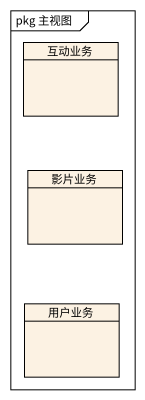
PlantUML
@startuml
mainframe pkg 主视图
hide circle
hide empty members
class 互动业务
class 影片业务
class 用户业务
@enduml
